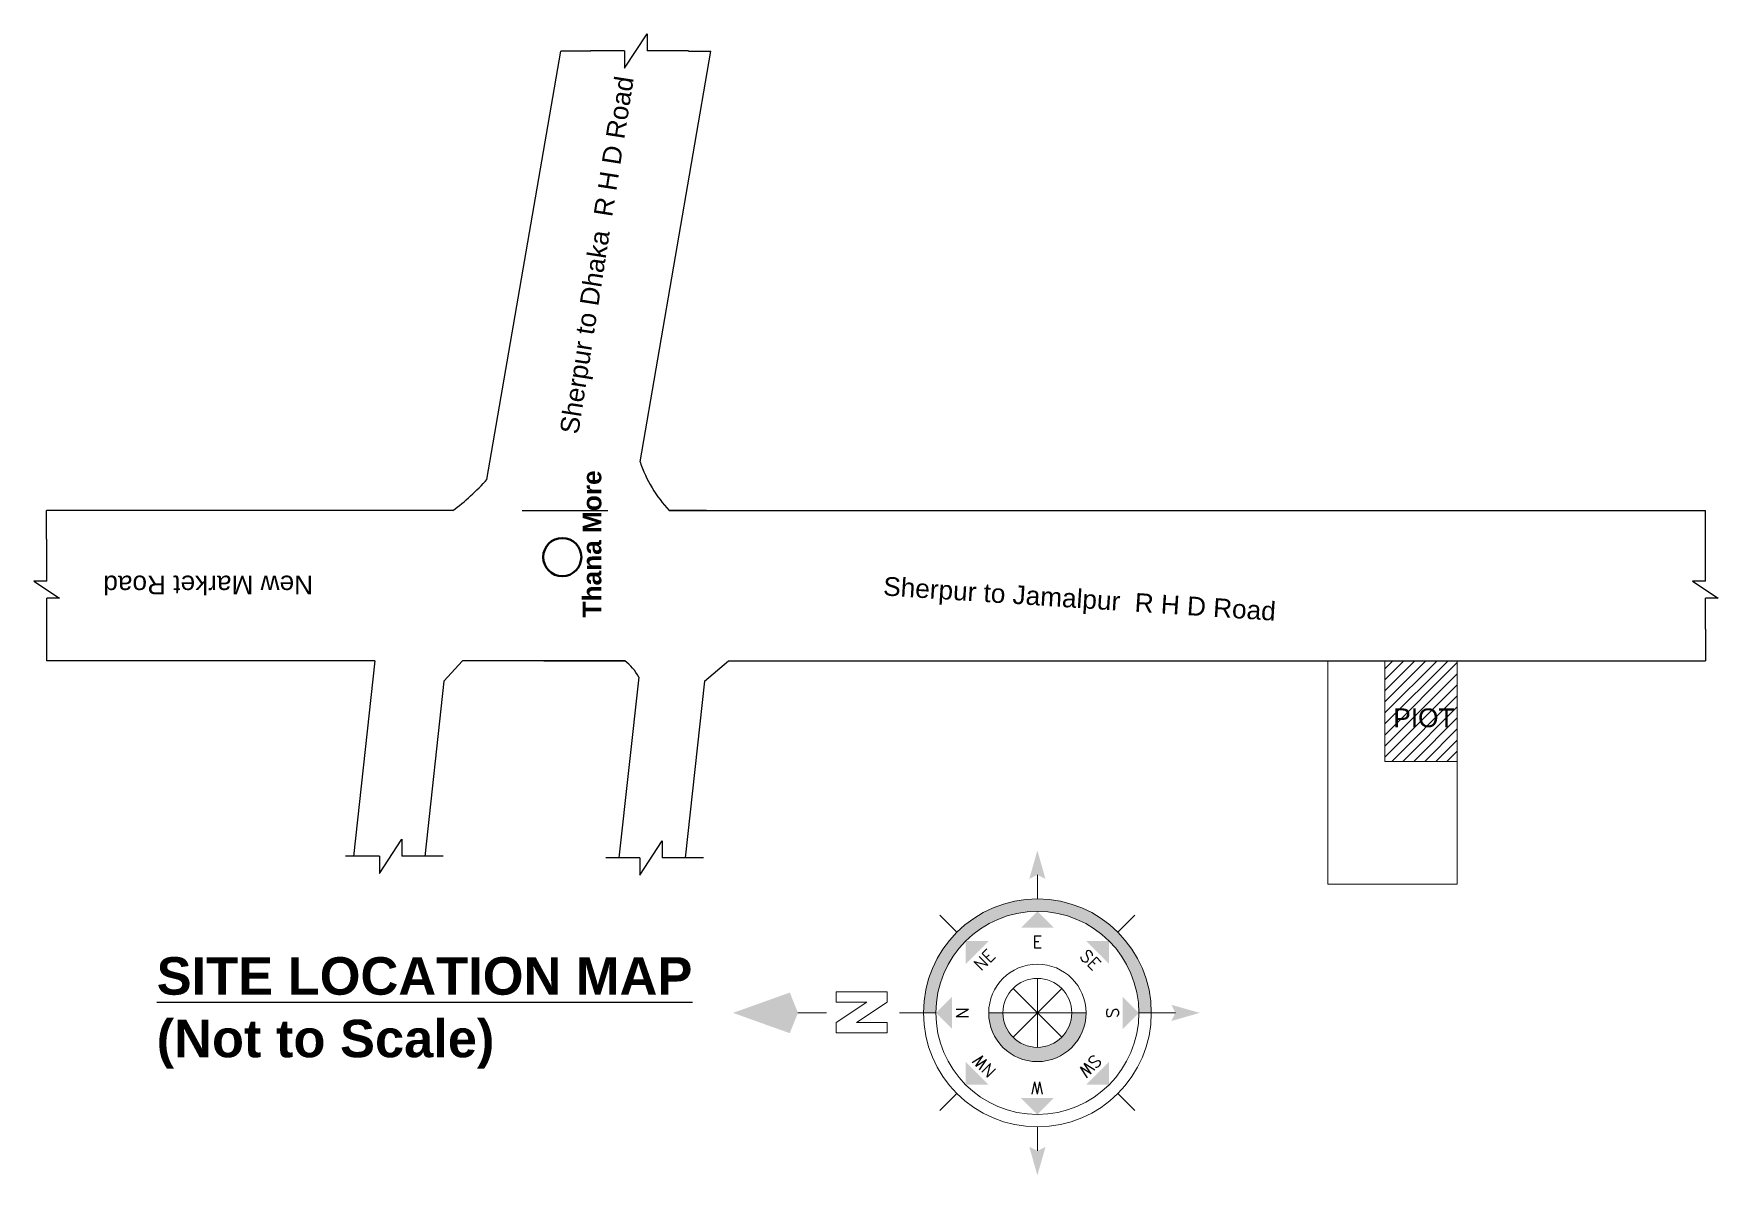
# Model space of a CAD drawing. Header units: inches. Extents: x -100787 to 3653, y -96809 to -8632.
# Drawn here: x -66794 to -64100, y -94175 to -92350 of the extents above; entities that cross this region are included whole.
import ezdxf
from ezdxf.enums import TextEntityAlignment as Align

# ---------------------------------------------------------------- set-up
doc = ezdxf.new("R2010")
doc.units = ezdxf.units.IN
doc.header["$MEASUREMENT"] = 0
for name, color, linetype in [('Brick wall', 3, 'Continuous'), ('concrete OL', 5, 'Continuous'), ('Tax', 250, 'Continuous')]:
    doc.layers.add(name, color=color, linetype=linetype)
for name, color, linetype, lineweight in [('Column', 2, 'Continuous', 50), ('DIM', 7, 'Continuous', 15), ('VER', 2, 'Continuous', 20)]:
    doc.layers.add(name, color=color, linetype=linetype, lineweight=lineweight)
doc.styles.add('ROMANS', font='romans')
doc.styles.get("Standard").update_dxf_attribs({"font": 'ARIALN.TTF'})

# ---------------------------------------------------------------- blocks, each defined once
blk = doc.blocks.new('Anno_North_J_Metric')
at = {"linetype": 'ByBlock', "lineweight": -2}
h = blk.add_hatch(color=0, dxfattribs=at)
h.paths.add_polyline_path([(-4.167, 0), (-4.679, 0, 1), (4.679, 0), (4.167, 0, -1)])
h.paths.add_polyline_path([(1.414, 0), (2, 0, 1), (-2, 0), (-1.414, 0, -1)])
at = {"color": 0, "linetype": 'ByBlock', "lineweight": -2}
for p, q in [((0, 4.679), (0, 5.667)), ((-3.308, 3.308), (-4.007, 4.007)), ((3.308, 3.308), (4.007, 4.007)), ((0, 1.414), (0, -1.414)), ((0, -1.414), (0, 1.414)), ((-1, 1), (1, -1)), ((-1, -1), (1, 1)), ((1, -1), (-1, 1)), ((1, 1), (-1, -1)), ((6.169, 0.401), (6.169, 0.821)), ((6.169, 0.821), (8.269, 0.821)), ((8.269, 0.821), (8.269, 0.401)), ((-4.679, 0), (-5.667, 0)), ((-4.679, 0), (-4.167, 0)), ((-1.414, 0), (-2, 0)), ((-1.414, 0), (1.414, 0)), ((1.414, 0), (-1.414, 0)), ((1.414, 0), (2, 0)), ((4.679, 0), (4.167, 0)), ((4.679, 0), (5.667, 0)), ((7.429, 0.401), (6.169, 0.401)), ((6.169, -0.439), (7.429, 0.401)), ((8.269, 0.401), (7.009, -0.439)), ((8.667, 0), (9.833, 0)), ((6.169, -0.859), (6.169, -0.439)), ((7.009, -0.439), (8.269, -0.439)), ((8.269, -0.439), (8.269, -0.859)), ((8.269, -0.859), (6.169, -0.859)), ((-3.308, -3.308), (-4.007, -4.007)), ((3.308, -3.308), (4.007, -4.007)), ((0, -4.679), (0, -5.667))]:
    blk.add_line(p, q, dxfattribs=at)
for radius in [4.679, 4.167, 2, 1.414]:
    blk.add_circle((0, 0), radius, dxfattribs=at)
for points in [[(-0.333, 5.5), (0, 5.667), (0, 6.667)], [(0, 6.667), (0.333, 5.5), (0, 5.667)], [(0, 4.167), (0.667, 3.5), (-0.667, 3.5)], [(-2.946, 2.946), (-2.003, 2.946), (-2.946, 2.003)], [(2.946, 2.946), (2.946, 2.003), (2.003, 2.946)], [(12.5, 0), (10.167, 0.833), (9.833, 0)], [(-6.667, 0), (-5.5, 0.333), (-5.667, 0)], [(-5.5, -0.333), (-5.667, 0), (-6.667, 0)], [(-4.167, 0), (-3.5, 0.667), (-3.5, -0.667)], [(4.167, 0), (3.5, -0.667), (3.5, 0.667)], [(9.833, 0), (10.167, -0.833), (12.5, 0)], [(-2.946, -2.946), (-2.946, -2.003), (-2.003, -2.946)], [(2.946, -2.946), (2.003, -2.946), (2.946, -2.003)], [(0, -4.167), (-0.667, -3.5), (0.667, -3.5)], [(0, -6.667), (-0.333, -5.5), (0, -5.667)], [(0.333, -5.5), (0, -5.667), (0, -6.667)]]:
    blk.add_solid(points, dxfattribs=at)
at = {"color": 0, "linetype": 'ByBlock', "lineweight": -2, "style": 'ROMANS'}
blk.add_text('W', height=0.5, dxfattribs=at).set_placement((0, 2.833), align=Align.CENTER)
for s, rotation, p in [('SW', 45, (-2.003, 2.003)), ('NW', 315, (2.003, 2.003)), ('S', 270, (-3.333, 0)), ('N', 270, (2.833, 0)), ('SE', 135, (-2, -2)), ('NE', 225, (2, -2)), ('E', 180, (0, -2.667))]:
    blk.add_text(s, height=0.5, rotation=rotation, dxfattribs=at).set_placement(p, align=Align.CENTER)
blk = doc.blocks.new('A$C3BA81512')
at = {"layer": 'Brick wall'}
for p, q in [((27.7, 102), (27.7, 156.3)), ((27.7, 102), (0, 102)), ((0, 102), (55.3, 66)), ((27.7, 0), (27.7, 66)), ((55.3, 66), (27.7, 66))]:
    blk.add_line(p, q, dxfattribs=at)
blk = doc.blocks.new('A$C14CB4075')
at = {"layer": 'Brick wall'}
for p, q in [((76.5, 41.5), (49.5, 0)), ((76.5, 20.7), (76.5, 41.5)), ((0, 20.7), (49.5, 20.7)), ((49.5, 0), (49.5, 20.7)), ((76.5, 20.7), (144, 20.7))]:
    blk.add_line(p, q, dxfattribs=at)

msp = doc.modelspace()

# ---------------------------------------------------------------- hatches: boundary and pattern name
at = {"layer": 'VER'}
h = msp.add_hatch(dxfattribs=at)
h.set_pattern_fill('ANSI31', color=256, scale=100, style=0)
h.set_pattern_definition([(45, (-295.237, 0), (-8.8388348, 8.8388348), [])])
h.paths.add_polyline_path([(-64517.51, -93513), (-64517.51, -93501.6), (-64517.51, -93352.1), (-64633.24, -93352.1), (-64633.24, -93513)])
h.paths.add_polyline_path([(-64627.24, -93415.02), (-64518.51, -93415.02), (-64518.51, -93461.06), (-64627.24, -93461.06)], flags=24)

# ---------------------------------------------------------------- linework, layer by layer
for p, q in [((-66069.29, -93062.06), (-65951.13, -92377.27)), ((-65824.47, -93034.09), (-65711.13, -92377.27)), ((-66124.08, -93112.1), (-66773.43, -93112.1)), ((-66124.08, -93112.1), (-66340.24, -93112.1)), ((-66013.17, -93112.1), (-65875.89, -93112.1)), ((-65717.93, -93112.1), (-65777.93, -93112.1)), ((-65777.93, -93112.1), (-64120.78, -93112.1)), ((-65777.93, -93112.1), (-64769.03, -93112.1)), ((-64769.03, -93112.1), (-64732.26, -93112.1)), ((-66248.4, -93352.1), (-66773.43, -93352.1)), ((-66248.4, -93352.1), (-66340.24, -93352.1)), ((-66248.4, -93352.1), (-66282.73, -93664.74)), ((-66138.15, -93384.66), (-66108.63, -93352.1)), ((-65848.85, -93352.1), (-66108.63, -93352.1)), ((-65978.22, -93352.1), (-65848.85, -93352.1)), ((-65826.56, -93378.07), (-65858.32, -93667.38)), ((-65721.52, -93384.82), (-65682.98, -93352.1)), ((-65682.98, -93352.1), (-64120.78, -93352.1)), ((-65070.36, -93352.1), (-64120.78, -93352.1)), ((-64493.58, -93352.1), (-64120.78, -93352.1)), ((-66138.15, -93384.66), (-66168.9, -93664.74)), ((-65721.52, -93384.82), (-65752.55, -93667.38))]:
    msp.add_line(p, q)
for centre, radius, start, end in [((-65612.04, -92960.25), 224.9, 199.16872, 222.47088), ((-66329.48, -92832.26), 347.13, 306.27769, 318.54814), ((-65895.57, -93414.77), 78.16, 27.99913, 53.29596)]:
    msp.add_arc(centre, radius, start, end)
at = {"layer": 'Column'}
msp.add_circle((-65948.84, -93186.41), 30.5, dxfattribs=at)
at = {"layer": 'concrete OL'}
for p, q in [((-65903.41, -92377.27), (-65951.13, -92377.27)), ((-65747.13, -92377.27), (-65711.13, -92377.27)), ((-66773.43, -93157.45), (-66773.43, -93112.1)), ((-64120.78, -93157.45), (-64120.78, -93112.1)), ((-66773.43, -93301.45), (-66773.43, -93352.1)), ((-64120.78, -93301.45), (-64120.78, -93352.1))]:
    msp.add_line(p, q, dxfattribs=at)
at = {"layer": 'VER'}
for p, q in [((-64724.74, -93352.1), (-64724.74, -93559.5)), ((-64633.24, -93352.1), (-64633.24, -93513)), ((-64517.51, -93559.5), (-64517.51, -93352.1)), ((-64724.74, -93501.6), (-64724.74, -93709)), ((-64633.24, -93513), (-64517.51, -93513)), ((-64517.51, -93709), (-64517.51, -93501.6)), ((-64724.74, -93709), (-64517.51, -93709))]:
    msp.add_line(p, q, dxfattribs=at)

# ---------------------------------------------------------------- block references
at = {"rotation": 90}
for p in [(-65747.13, -92404.93), (-66139.37, -93692.4), (-65723.01, -93695.04)]:
    msp.add_blockref('A$C3BA81512', p, dxfattribs=at)
at = {"layer": 'concrete OL', "rotation": 90}
for p in [(-66752.68, -93301.45), (-64100.03, -93301.45)]:
    msp.add_blockref('A$C14CB4075', p, dxfattribs=at)
at = {"layer": 'DIM', "ltscale": 500000, "xscale": 38.94438222178724, "yscale": 38.94438222178724, "zscale": 38.94438236684239, "rotation": 180}
msp.add_blockref('Anno_North_J_Metric', (-65189, -93915), dxfattribs=at)

# ---------------------------------------------------------------- texts
at = {"layer": 'Tax', "char_height": 30, "attachment_point": 4}
for s, insert, width, rotation in [('{\\fArial|b0|i0|c0|p34;Sherpur to Dhaka  R H D Road}', (-65933.72, -92989.49), 741.8145, 81.13242), ('{\\fArial Rounded MT Bold|b0|i0|c0|p34;Thana More}', (-65901.14, -93282.86), 249.4287, 90), ('{\\fArial|b0|i0|c0|p34;New Market Road}', (-66347.46, -93230.75), 741.8145, 180), ('{\\fArial|b0|i0|c0|p34;Sherpur to Jamalpur  R H D Road}', (-65435.58, -93237.08), 741.8145, 356.30024)]:
    msp.add_mtext(s, dxfattribs=dict(at, insert=insert, width=width, rotation=rotation))
at = {"layer": 'Tax', "attachment_point": 4}
for s, insert, char_height, width in [('{\\fArial|b0|i0|c0|p34;PIOT}', (-64619.74, -93443.51), 30, 741.8145), ('{\\fArial Rounded MT Bold|b0|i0|c0|p34;\\LSITE LOCATION MAP\\P\\l(Not to Scale)}', (-66597.5, -93915), 60, 971.3231)]:
    msp.add_mtext(s, dxfattribs=dict(at, insert=insert, char_height=char_height, width=width))

doc.saveas('drawing.dxf')
